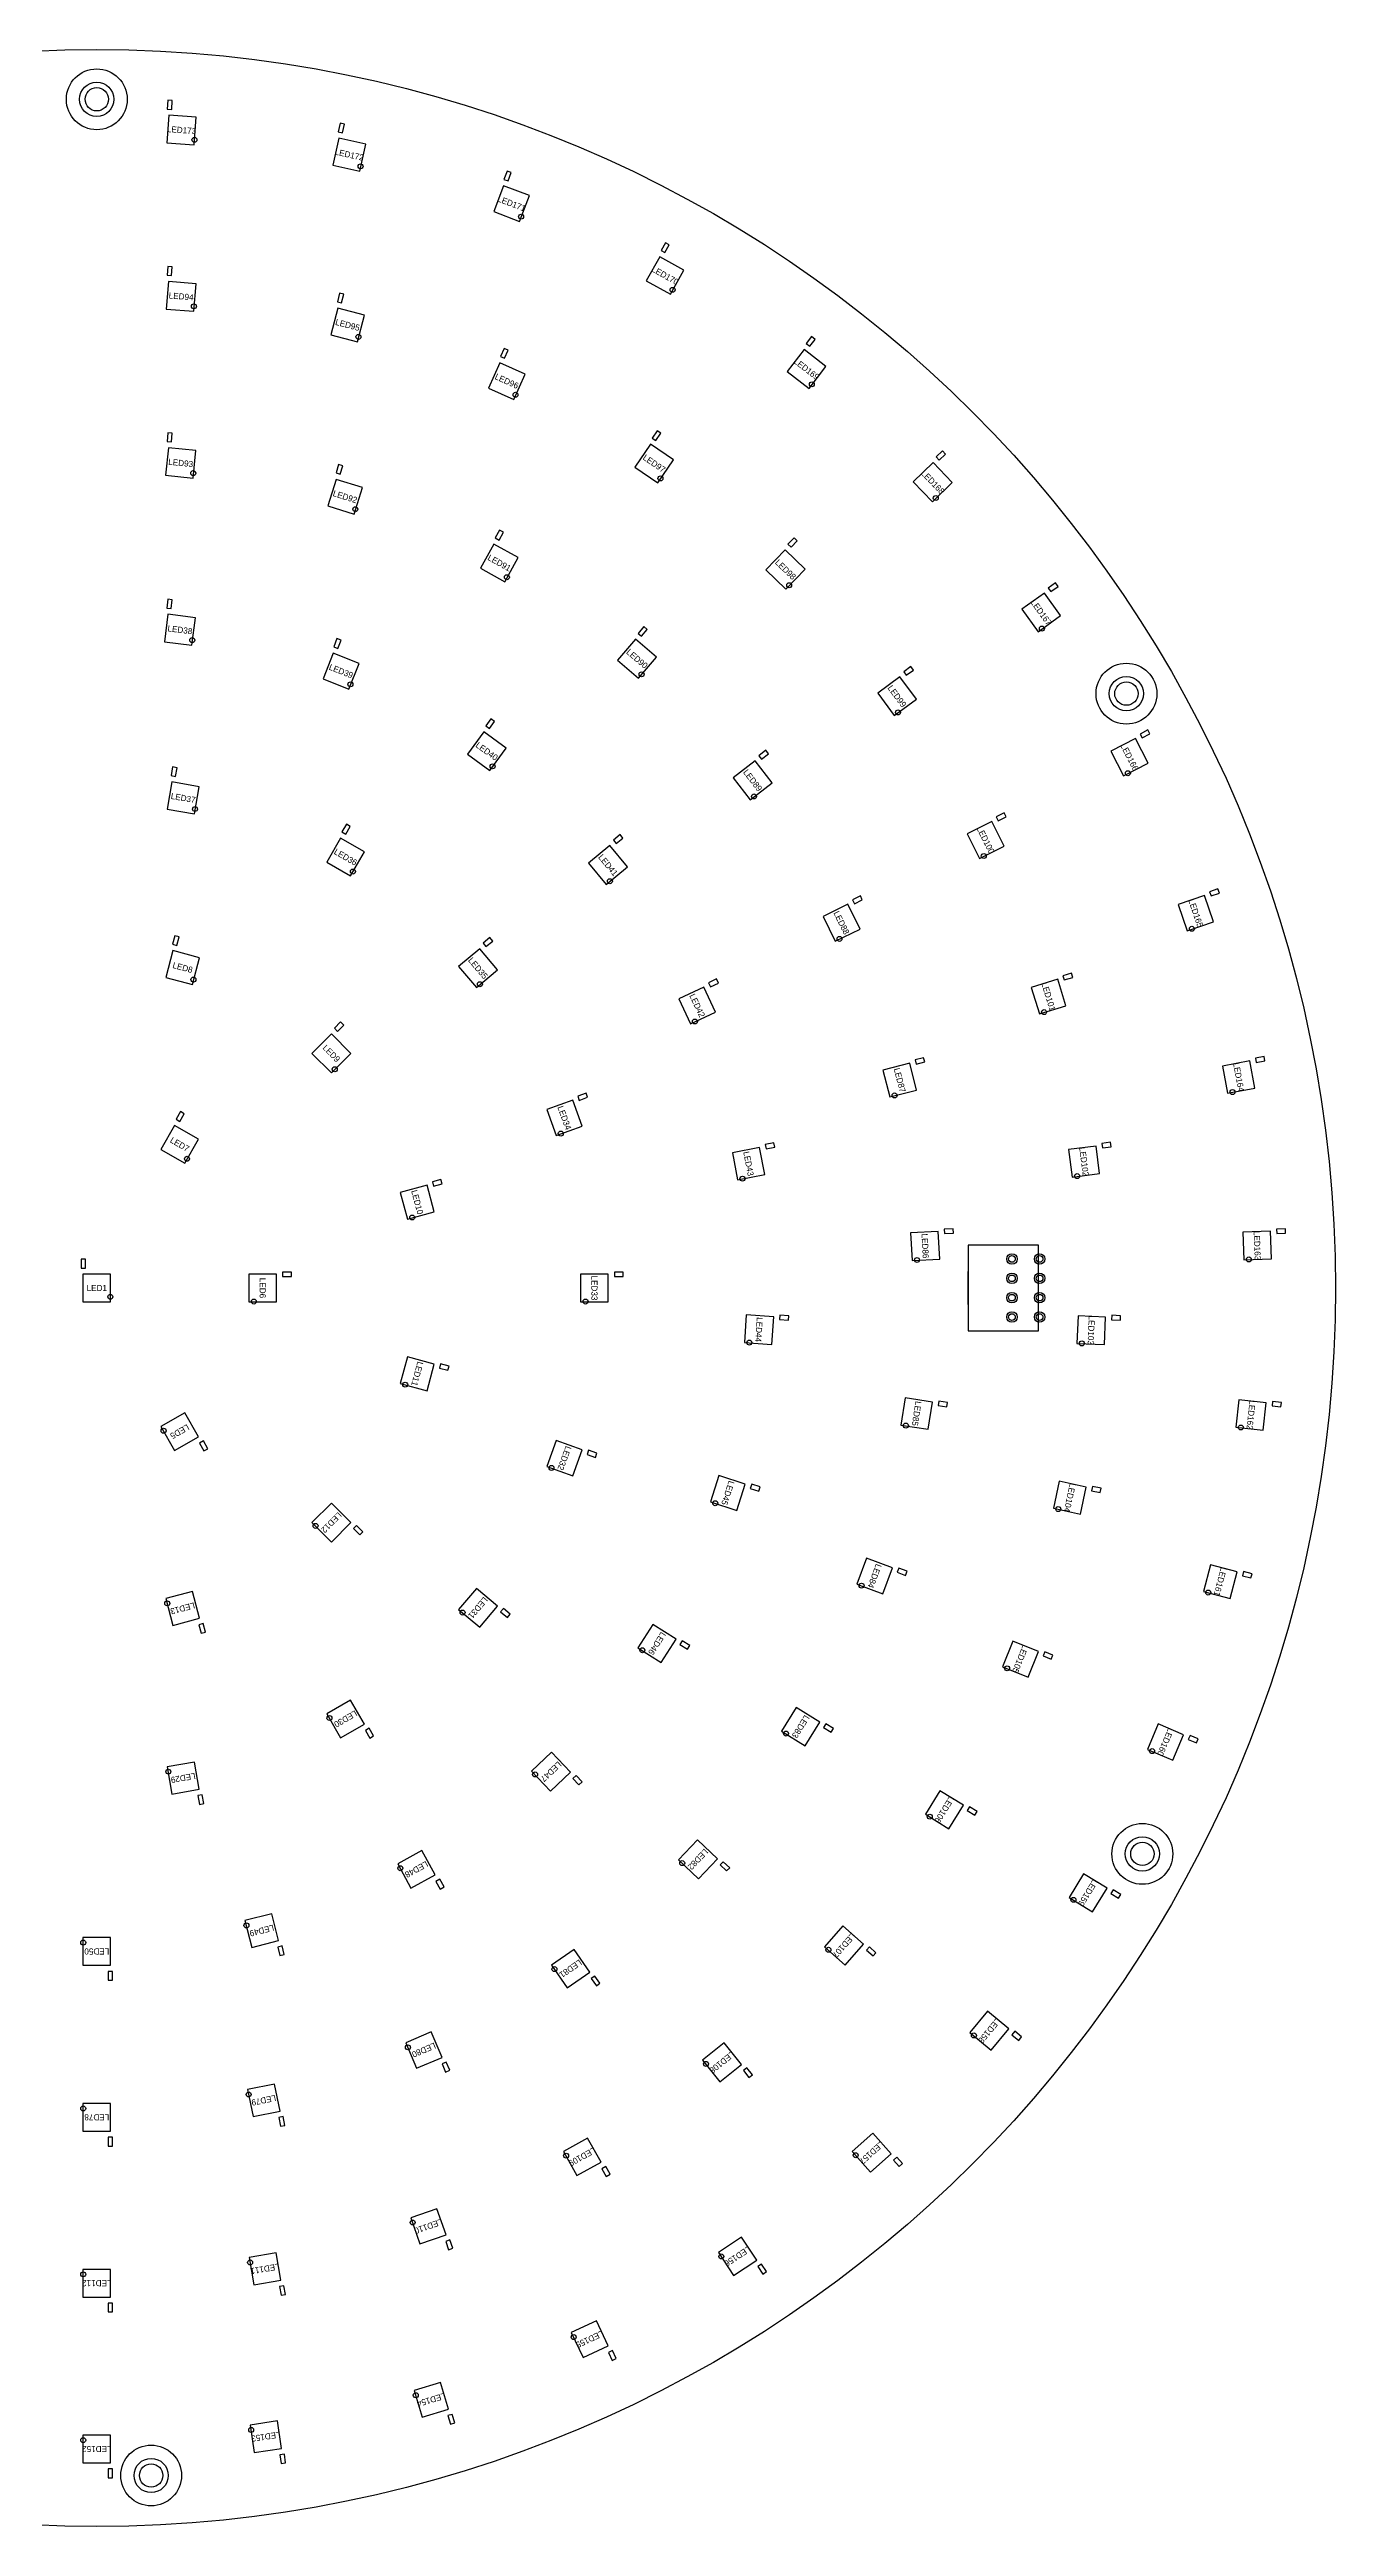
# Model space of a CAD drawing. Header units: millimetres. Extents: x -14 to 434, y -14 to 434.
# Drawn here: x 201.3 to 433.9, y -14 to 434 of the extents above; entities that cross this region are included whole.
import ezdxf
from ezdxf.enums import TextEntityAlignment as Align

# ---------------------------------------------------------------- set-up
doc = ezdxf.new("R2010")
doc.units = ezdxf.units.MM
for name, color, linetype in [('CAP', 30, 'Continuous'), ('LED', 7, 'Continuous'), ('LED-REF', 8, 'Continuous'), ('MOUNT', 1, 'Continuous'), ('OUTLINE', 2, 'Continuous'), ('WAGO', 3, 'Continuous')]:
    doc.layers.add(name, color=color, linetype=linetype)

msp = doc.modelspace()

# ---------------------------------------------------------------- linework, layer by layer
at = {"layer": 'CAP'}
for points in [[(223.41, 423.18), (223.52, 424.78), (222.73, 424.83), (222.61, 423.24), (223.41, 423.18)], [(254.3, 418.94), (254.65, 420.5), (253.87, 420.67), (253.52, 419.11), (254.3, 418.94)], [(284.25, 410.24), (284.82, 411.73), (284.07, 412.02), (283.5, 410.52), (284.25, 410.24)], [(312.61, 397.27), (313.39, 398.67), (312.7, 399.06), (311.91, 397.66), (312.61, 397.27)], [(223.39, 393.11), (223.52, 394.71), (222.73, 394.77), (222.59, 393.18), (223.39, 393.11)], [(254.14, 388.19), (254.54, 389.74), (253.77, 389.94), (253.37, 388.39), (254.14, 388.19)], [(338.78, 380.32), (339.76, 381.58), (339.13, 382.07), (338.15, 380.81), (338.78, 380.32)], [(283.62, 378.15), (284.28, 379.6), (283.55, 379.93), (282.89, 378.48), (283.62, 378.15)], [(223.36, 363.02), (223.52, 364.61), (222.73, 364.69), (222.56, 363.1), (223.36, 363.02)], [(310.97, 363.26), (311.87, 364.59), (311.21, 365.04), (310.31, 363.71), (310.97, 363.26)], [(253.89, 357.17), (254.37, 358.7), (253.6, 358.94), (253.12, 357.41), (253.89, 357.17)], [(362.21, 359.73), (363.36, 360.84), (362.81, 361.42), (361.65, 360.31), (362.21, 359.73)], [(282.61, 345.29), (283.39, 346.69), (282.69, 347.08), (281.91, 345.68), (282.61, 345.29)], [(335.42, 343.97), (336.53, 345.12), (335.95, 345.68), (334.84, 344.52), (335.42, 343.97)], [(382.39, 335.95), (383.69, 336.88), (383.22, 337.53), (381.92, 336.6), (382.39, 335.95)], [(223.32, 332.88), (223.52, 334.47), (222.72, 334.57), (222.52, 332.98), (223.32, 332.88)], [(253.45, 325.68), (254.04, 327.16), (253.3, 327.46), (252.71, 325.97), (253.45, 325.68)], [(308.36, 327.88), (309.4, 329.09), (308.79, 329.62), (307.75, 328.4), (308.36, 327.88)], [(356.25, 320.82), (357.54, 321.77), (357.07, 322.42), (355.78, 321.47), (356.25, 320.82)], [(280.85, 311.2), (281.79, 312.49), (281.14, 312.96), (280.2, 311.67), (280.85, 311.2)], [(398.89, 309.49), (400.31, 310.22), (399.94, 310.93), (398.52, 310.2), (398.89, 309.49)], [(330.07, 305.64), (331.33, 306.62), (330.84, 307.25), (329.58, 306.27), (330.07, 305.64)], [(224.09, 302.53), (224.37, 304.11), (223.58, 304.25), (223.31, 302.67), (224.09, 302.53)], [(372.88, 294.49), (374.31, 295.21), (373.95, 295.92), (372.52, 295.2), (372.88, 294.49)], [(254.88, 292.08), (255.68, 293.47), (254.99, 293.87), (254.19, 292.48), (254.88, 292.08)], [(303.79, 290.37), (305.02, 291.39), (304.51, 292), (303.28, 290.98), (303.79, 290.37)], [(346.86, 279.49), (348.3, 280.19), (347.94, 280.91), (346.51, 280.2), (346.86, 279.49)], [(411.36, 280.91), (412.87, 281.42), (412.61, 282.18), (411.1, 281.66), (411.36, 280.91)], [(224.34, 271.96), (224.75, 273.51), (223.98, 273.72), (223.57, 272.17), (224.34, 271.96)], [(280.24, 271.74), (281.47, 272.76), (280.96, 273.38), (279.73, 272.35), (280.24, 271.74)], [(320.82, 264.48), (322.27, 265.16), (321.93, 265.89), (320.48, 265.21), (320.82, 264.48)], [(384.81, 265.72), (386.34, 266.19), (386.11, 266.96), (384.58, 266.49), (384.81, 265.72)], [(253.38, 256.42), (254.51, 257.55), (253.95, 258.12), (252.82, 256.99), (253.38, 256.42)], [(358.04, 250.48), (359.59, 250.89), (359.39, 251.66), (357.84, 251.26), (358.04, 250.48)], [(419.53, 250.81), (421.11, 251.1), (420.96, 251.89), (419.39, 251.6), (419.53, 250.81)], [(297.11, 243.94), (298.62, 244.49), (298.34, 245.24), (296.84, 244.69), (297.11, 243.94)], [(224.88, 240.12), (225.68, 241.51), (224.99, 241.91), (224.19, 240.52), (224.88, 240.12)], [(330.89, 235.17), (332.46, 235.47), (332.31, 236.26), (330.74, 235.96), (330.89, 235.17)], [(391.71, 235.35), (393.3, 235.56), (393.2, 236.35), (391.61, 236.15), (391.71, 235.35)], [(270.76, 228.44), (272.31, 228.86), (272.1, 229.63), (270.56, 229.21), (270.76, 228.44)], [(363.16, 219.83), (364.76, 219.91), (364.72, 220.71), (363.12, 220.63), (363.16, 219.83)], [(423.24, 219.85), (424.84, 219.91), (424.81, 220.71), (423.21, 220.65), (423.24, 219.85)], [(207.81, 213.6), (207.81, 215.2), (207.01, 215.2), (207.01, 213.6), (207.81, 213.6)], [(243.46, 212.05), (245.06, 212.05), (245.06, 212.85), (243.46, 212.85), (243.46, 212.05)], [(303.46, 212.05), (305.06, 212.05), (305.06, 212.85), (303.46, 212.85), (303.46, 212.05)], [(333.34, 204.29), (334.94, 204.18), (334.99, 204.98), (333.39, 205.08), (333.34, 204.29)], [(393.38, 204.26), (394.98, 204.19), (395.01, 204.99), (393.42, 205.06), (393.38, 204.26)], [(271.82, 195.52), (273.37, 195.11), (273.58, 195.88), (272.03, 196.29), (271.82, 195.52)], [(362, 188.77), (363.58, 188.52), (363.7, 189.32), (362.12, 189.56), (362, 188.77)], [(422.4, 188.68), (423.99, 188.5), (424.08, 189.3), (422.49, 189.47), (422.4, 188.68)], [(228.44, 181.93), (229.24, 180.54), (229.93, 180.94), (229.13, 182.33), (228.44, 181.93)], [(298.52, 179.91), (300.02, 179.37), (300.29, 180.12), (298.79, 180.67), (298.52, 179.91)], [(328.04, 173.76), (329.57, 173.26), (329.81, 174.02), (328.29, 174.52), (328.04, 173.76)], [(389.77, 173.32), (391.33, 172.99), (391.5, 173.77), (389.94, 174.11), (389.77, 173.32)], [(256.28, 166.48), (257.41, 165.35), (257.98, 165.91), (256.85, 167.04), (256.28, 166.48)], [(354.61, 158.58), (356.11, 158.02), (356.39, 158.77), (354.89, 159.33), (354.61, 158.58)], [(417.03, 157.96), (418.58, 157.55), (418.78, 158.33), (417.24, 158.73), (417.03, 157.96)], [(228.3, 149.1), (228.71, 147.55), (229.49, 147.76), (229.07, 149.3), (228.3, 149.1)], [(282.88, 151.41), (284.11, 150.38), (284.62, 150.99), (283.39, 152.02), (282.88, 151.41)], [(315.32, 145.5), (316.67, 144.65), (317.1, 145.32), (315.75, 146.18), (315.32, 145.5)], [(380.98, 143.45), (382.47, 142.85), (382.77, 143.59), (381.28, 144.19), (380.98, 143.45)], [(258.44, 129.97), (259.24, 128.58), (259.93, 128.98), (259.13, 130.37), (258.44, 129.97)], [(341.3, 130.49), (342.65, 129.64), (343.08, 130.32), (341.72, 131.17), (341.3, 130.49)], [(407.25, 128.35), (408.72, 127.72), (409.03, 128.46), (407.56, 129.08), (407.25, 128.35)], [(295.96, 121.3), (297.06, 120.14), (297.64, 120.68), (296.55, 121.85), (295.96, 121.3)], [(228.13, 118.18), (228.41, 116.6), (229.2, 116.74), (228.92, 118.32), (228.13, 118.18)], [(367.28, 115.48), (368.64, 114.64), (369.06, 115.33), (367.69, 116.16), (367.28, 115.48)], [(271.2, 102.68), (271.97, 101.27), (272.67, 101.66), (271.9, 103.06), (271.2, 102.68)], [(322.6, 105.66), (323.76, 104.56), (324.31, 105.14), (323.15, 106.24), (322.6, 105.66)], [(393.26, 100.48), (394.62, 99.64), (395.04, 100.33), (393.67, 101.16), (393.26, 100.48)], [(242.58, 90.79), (242.98, 89.24), (243.76, 89.44), (243.36, 90.99), (242.58, 90.79)], [(349.04, 90.24), (350.24, 89.18), (350.77, 89.78), (349.57, 90.84), (349.04, 90.24)], [(211.91, 86.4), (211.91, 84.8), (212.71, 84.8), (212.71, 86.4), (211.91, 86.4)], [(299.29, 85.1), (300.2, 83.79), (300.86, 84.25), (299.95, 85.56), (299.29, 85.1)], [(375.35, 74.94), (376.58, 73.92), (377.1, 74.53), (375.87, 75.56), (375.35, 74.94)], [(272.32, 69.66), (272.95, 68.19), (273.68, 68.5), (273.05, 69.97), (272.32, 69.66)], [(326.8, 68.44), (327.8, 67.2), (328.42, 67.7), (327.42, 68.94), (326.8, 68.44)], [(242.79, 59.96), (243.11, 58.39), (243.89, 58.55), (243.57, 60.12), (242.79, 59.96)], [(211.91, 56.4), (211.91, 54.8), (212.71, 54.8), (212.71, 56.4), (211.91, 56.4)], [(301.19, 50.71), (301.97, 49.32), (302.67, 49.71), (301.89, 51.1), (301.19, 50.71)], [(353.93, 52.28), (354.99, 51.09), (355.59, 51.63), (354.52, 52.82), (353.93, 52.28)], [(272.96, 37.57), (273.49, 36.06), (274.24, 36.33), (273.71, 37.84), (272.96, 37.57)], [(329.43, 32.99), (330.31, 31.65), (330.98, 32.1), (330.09, 33.43), (329.43, 32.99)], [(242.91, 29.39), (243.18, 27.81), (243.97, 27.95), (243.7, 29.52), (242.91, 29.39)], [(211.91, 26.4), (211.91, 24.8), (212.71, 24.8), (212.71, 26.4), (211.91, 26.4)], [(302.38, 17.47), (303.06, 16.02), (303.78, 16.36), (303.1, 17.81), (302.38, 17.47)], [(273.36, 6.05), (273.82, 4.51), (274.59, 4.75), (274.13, 6.28), (273.36, 6.05)], [(211.91, -3.6), (211.91, -5.2), (212.71, -5.2), (212.71, -3.6), (211.91, -3.6)], [(242.99, -1.03), (243.22, -2.61), (244.01, -2.49), (243.78, -0.91), (242.99, -1.03)]]:
    msp.add_lwpolyline(points, dxfattribs=at)
at = {"layer": 'LED'}
for points in [[(222.51, 417.13), (227.5, 416.76), (227.86, 421.75), (222.88, 422.12), (222.51, 417.13)], [(252.54, 413.08), (257.42, 411.99), (258.5, 416.87), (253.62, 417.96), (252.54, 413.08)], [(281.65, 404.7), (286.32, 402.92), (288.11, 407.59), (283.44, 409.37), (281.65, 404.7)], [(309.23, 392.17), (313.59, 389.73), (316.04, 394.09), (311.68, 396.53), (309.23, 392.17)], [(222.42, 387.07), (227.4, 386.65), (227.83, 391.63), (222.85, 392.05), (222.42, 387.07)], [(252.17, 382.4), (257.01, 381.14), (258.27, 385.98), (253.43, 387.24), (252.17, 382.4)], [(280.69, 372.77), (285.25, 370.71), (287.31, 375.27), (282.75, 377.33), (280.69, 372.77)], [(334.7, 375.76), (338.66, 372.71), (341.71, 376.67), (337.76, 379.72), (334.7, 375.76)], [(222.3, 357), (227.27, 356.49), (227.78, 361.46), (222.8, 361.97), (222.3, 357)], [(307.18, 358.46), (311.33, 355.66), (314.13, 359.8), (309.98, 362.6), (307.18, 358.46)], [(357.5, 355.82), (360.97, 352.22), (364.57, 355.69), (361.1, 359.29), (357.5, 355.82)], [(251.63, 351.48), (256.4, 349.99), (257.9, 354.76), (253.13, 356.25), (251.63, 351.48)], [(279.26, 340.18), (283.63, 337.75), (286.05, 342.12), (281.68, 344.55), (279.26, 340.18)], [(330.87, 339.88), (334.48, 336.42), (337.94, 340.03), (334.33, 343.49), (330.87, 339.88)], [(222.11, 326.89), (227.07, 326.26), (227.69, 331.22), (222.73, 331.85), (222.11, 326.89)], [(377.16, 332.77), (380.07, 328.7), (384.14, 331.61), (381.23, 335.68), (377.16, 332.77)], [(304.04, 323.55), (307.83, 320.29), (311.09, 324.08), (307.3, 327.34), (304.04, 323.55)], [(250.79, 320.17), (255.44, 318.33), (257.28, 322.98), (252.63, 324.82), (250.79, 320.17)], [(351.08, 317.56), (354.06, 313.54), (358.08, 316.51), (355.1, 320.53), (351.08, 317.56)], [(276.9, 306.53), (280.95, 303.59), (283.89, 307.64), (279.84, 310.57), (276.9, 306.53)], [(393.26, 307.1), (395.54, 302.65), (399.99, 304.94), (397.7, 309.39), (393.26, 307.1)], [(324.97, 302.26), (328.03, 298.31), (331.98, 301.37), (328.92, 305.32), (324.97, 302.26)], [(222.59, 296.6), (227.52, 295.74), (228.38, 300.66), (223.46, 301.53), (222.59, 296.6)], [(251.44, 287.03), (255.77, 284.53), (258.27, 288.86), (253.94, 291.36), (251.44, 287.03)], [(367.23, 292.14), (369.48, 287.68), (373.94, 289.93), (371.69, 294.39), (367.23, 292.14)], [(298.8, 286.82), (301.99, 282.97), (305.84, 286.16), (302.65, 290.01), (298.8, 286.82)], [(341.19, 277.2), (343.39, 272.71), (347.88, 274.92), (345.67, 279.4), (341.19, 277.2)], [(405.44, 279.36), (407.05, 274.63), (411.79, 276.25), (410.17, 280.98), (405.44, 279.36)], [(222.33, 266.19), (227.16, 264.89), (228.45, 269.72), (223.62, 271.02), (222.33, 266.19)], [(275.28, 268.16), (278.5, 264.33), (282.33, 267.54), (279.11, 271.37), (275.28, 268.16)], [(315.11, 262.29), (317.24, 257.77), (321.77, 259.9), (319.64, 264.42), (315.11, 262.29)], [(378.85, 264.37), (380.31, 259.59), (385.09, 261.05), (383.63, 265.83), (378.85, 264.37)], [(248.75, 252.43), (252.29, 248.89), (255.82, 252.43), (252.29, 255.96), (248.75, 252.43)], [(413.45, 250.15), (414.36, 245.23), (419.28, 246.14), (418.37, 251.06), (413.45, 250.15)], [(352.02, 249.39), (353.28, 244.55), (358.12, 245.8), (356.87, 250.64), (352.02, 249.39)], [(291.23, 242.28), (292.94, 237.58), (297.64, 239.29), (295.93, 243.99), (291.23, 242.28)], [(221.44, 235.07), (225.77, 232.57), (228.27, 236.9), (223.94, 239.4), (221.44, 235.07)], [(324.81, 234.47), (325.75, 229.56), (330.66, 230.5), (329.72, 235.41), (324.81, 234.47)], [(385.6, 235.03), (386.24, 230.07), (391.2, 230.7), (390.56, 235.66), (385.6, 235.03)], [(264.75, 227.3), (266.05, 222.47), (270.88, 223.76), (269.58, 228.59), (264.75, 227.3)], [(357.04, 219.97), (357.3, 214.97), (362.29, 215.23), (362.04, 220.22), (357.04, 219.97)], [(417.13, 220.08), (417.31, 215.08), (422.31, 215.26), (422.13, 220.26), (417.13, 220.08)], [(207.36, 207.5), (212.36, 207.5), (212.36, 212.5), (207.36, 212.5), (207.36, 207.5)], [(237.36, 212.5), (237.36, 207.5), (242.36, 207.5), (242.36, 212.5), (237.36, 212.5)], [(297.36, 212.5), (297.36, 207.5), (302.36, 207.5), (302.36, 212.5), (297.36, 212.5)], [(327.29, 205.12), (326.97, 200.13), (331.96, 199.81), (332.28, 204.8), (327.29, 205.12)], [(387.31, 204.96), (387.09, 199.97), (392.09, 199.76), (392.3, 204.75), (387.31, 204.96)], [(266.05, 197.53), (264.75, 192.7), (269.58, 191.41), (270.88, 196.24), (266.05, 197.53)], [(356.04, 190.14), (355.28, 185.19), (360.22, 184.44), (360.98, 189.38), (356.04, 190.14)], [(416.39, 189.79), (415.84, 184.82), (420.81, 184.27), (421.36, 189.24), (416.39, 189.79)], [(225.77, 187.43), (221.44, 184.93), (223.94, 180.6), (228.27, 183.1), (225.77, 187.43)], [(292.94, 182.42), (291.23, 177.72), (295.93, 176.01), (297.64, 180.71), (292.94, 182.42)], [(322.38, 176.07), (320.84, 171.31), (325.59, 169.77), (327.14, 174.52), (322.38, 176.07)], [(383.9, 175.05), (382.85, 170.16), (387.74, 169.11), (388.79, 173.99), (383.9, 175.05)], [(252.29, 171.11), (248.75, 167.57), (252.29, 164.04), (255.82, 167.57), (252.29, 171.11)], [(349.05, 161.12), (347.31, 156.43), (352, 154.69), (353.74, 159.38), (349.05, 161.12)], [(411.25, 159.94), (409.98, 155.1), (414.82, 153.83), (416.08, 158.67), (411.25, 159.94)], [(227.16, 155.11), (222.33, 153.81), (223.62, 148.98), (228.45, 150.28), (227.16, 155.11)], [(278.5, 155.67), (275.28, 151.84), (279.11, 148.63), (282.33, 152.46), (278.5, 155.67)], [(310.41, 149.15), (307.73, 144.93), (311.95, 142.25), (314.63, 146.47), (310.41, 149.15)], [(375.49, 146.14), (373.63, 141.5), (378.27, 139.63), (380.13, 144.27), (375.49, 146.14)], [(255.77, 135.47), (251.44, 132.97), (253.94, 128.64), (258.27, 131.14), (255.77, 135.47)], [(336.36, 134.1), (333.71, 129.86), (337.96, 127.21), (340.6, 131.45), (336.36, 134.1)], [(401.81, 131.15), (399.85, 126.54), (404.46, 124.59), (406.41, 129.19), (401.81, 131.15)], [(292.12, 126.06), (288.47, 122.63), (291.89, 118.99), (295.54, 122.41), (292.12, 126.06)], [(227.52, 124.26), (222.59, 123.4), (223.46, 118.47), (228.38, 119.34), (227.52, 124.26)], [(362.32, 119.06), (359.7, 114.81), (363.95, 112.19), (366.57, 116.44), (362.32, 119.06)], [(268.66, 108.24), (264.28, 105.83), (266.68, 101.45), (271.07, 103.86), (268.66, 108.24)], [(318.49, 110.19), (315.04, 106.57), (318.67, 103.12), (322.11, 106.74), (318.49, 110.19)], [(388.28, 104.04), (385.68, 99.77), (389.95, 97.17), (392.55, 101.43), (388.28, 104.04)], [(241.5, 96.81), (236.66, 95.57), (237.9, 90.73), (242.75, 91.97), (241.5, 96.81)], [(344.76, 94.61), (341.45, 90.85), (345.21, 87.55), (348.51, 91.3), (344.76, 94.61)], [(212.36, 92.5), (207.36, 92.5), (207.36, 87.5), (212.36, 87.5), (212.36, 92.5)], [(296.17, 90.37), (292.07, 87.51), (294.93, 83.41), (299.03, 86.26), (296.17, 90.37)], [(370.95, 79.19), (367.76, 75.35), (371.6, 72.15), (374.8, 75.99), (370.95, 79.19)], [(270.32, 75.44), (265.73, 73.47), (267.7, 68.87), (272.3, 70.84), (270.32, 75.44)], [(323.31, 73.47), (319.42, 70.33), (322.56, 66.44), (326.46, 69.58), (323.31, 73.47)], [(242, 66.02), (237.1, 65.02), (238.11, 60.12), (243.01, 61.12), (242, 66.02)], [(212.36, 62.5), (207.36, 62.5), (207.36, 57.5), (212.36, 57.5), (212.36, 62.5)], [(298.61, 56.26), (294.24, 53.82), (296.68, 49.46), (301.05, 51.89), (298.61, 56.26)], [(350.19, 57.13), (346.47, 53.79), (349.8, 50.07), (353.53, 53.4), (350.19, 57.13)], [(271.35, 43.47), (266.64, 41.81), (268.3, 37.09), (273.02, 38.76), (271.35, 43.47)], [(326.44, 38.32), (322.27, 35.57), (325.03, 31.4), (329.2, 34.15), (326.44, 38.32)], [(212.36, 32.5), (207.36, 32.5), (207.36, 27.5), (212.36, 27.5), (212.36, 32.5)], [(242.32, 35.48), (237.39, 34.63), (238.24, 29.7), (243.17, 30.55), (242.32, 35.48)], [(300.2, 23.18), (295.67, 21.06), (297.79, 16.53), (302.32, 18.65), (300.2, 23.18)], [(272.03, 12.02), (267.25, 10.58), (268.69, 5.79), (273.47, 7.23), (272.03, 12.02)], [(242.55, 5.08), (237.6, 4.35), (238.33, -0.6), (243.27, 0.13), (242.55, 5.08)], [(212.36, 2.5), (207.36, 2.5), (207.36, -2.5), (212.36, -2.5), (212.36, 2.5)]]:
    msp.add_lwpolyline(points, dxfattribs=at)
for centre in [(227.52, 417.67), (257.56, 412.88), (286.6, 403.77), (313.99, 390.54), (227.43, 387.55), (257.18, 382.03), (285.58, 371.55), (339.17, 373.45), (227.31, 357.39), (311.79, 356.43), (256.62, 350.86), (361.59, 352.88), (284.02, 338.56), (335.07, 337.1), (227.13, 327.16), (380.77, 329.27), (255.72, 319.18), (308.38, 321), (354.75, 314.11), (281.44, 304.35), (396.32, 303.11), (227.62, 296.63), (328.71, 298.9), (370.26, 288.13), (256.18, 285.33), (302.65, 283.58), (344.17, 273.15), (407.89, 274.97), (227.34, 265.78), (279.15, 264.95), (381.16, 259.9), (318.03, 258.2), (252.89, 249.56), (354.14, 244.83), (415.24, 245.44), (293.77, 237.93), (226.18, 233.37), (326.62, 229.78), (387.13, 230.23), (266.9, 222.75), (358.19, 215.07), (418.21, 215.16), (212.31, 208.4), (238.26, 207.55), (298.26, 207.55), (327.87, 200.12), (388, 199.98), (265.64, 192.52), (221.94, 184.18), (356.18, 185.11), (416.74, 184.77), (292.09, 177.46), (321.71, 171.08), (383.74, 170.02), (249.42, 166.97), (222.61, 152.96), (348.17, 156.16), (410.86, 154.92), (276, 151.3), (308.52, 144.49), (374.48, 141.21), (251.94, 132.22), (334.5, 129.42), (400.7, 126.24), (222.8, 122.52), (289.12, 122.01), (360.49, 114.38), (264.75, 105.06), (315.73, 105.98), (386.47, 99.34), (236.93, 94.71), (207.41, 91.6), (342.16, 90.3), (292.63, 86.8), (266.13, 72.66), (368.48, 74.81), (320.03, 69.66), (237.33, 64.14), (207.41, 61.6), (294.73, 53.06), (347.1, 53.15), (266.98, 40.97), (207.41, 31.6), (237.59, 33.75), (322.8, 34.84), (296.1, 20.26), (267.55, 9.73), (207.41, 1.6), (237.78, 3.46)]:
    msp.add_circle(centre, 0.45, dxfattribs=at)
at = {"layer": 'MOUNT'}
for centre, radius in [((209.86, 425), 5.5), ((209.86, 425), 3.1), ((209.86, 425), 2.11), ((396.06, 317.5), 5.5), ((396.06, 317.5), 3.1), ((396.06, 317.5), 2.11), ((398.94, 107.65), 5.5), ((398.94, 107.65), 3.1), ((398.94, 107.65), 2.11), ((219.69, -4.78), 5.5), ((219.69, -4.78), 3.1), ((219.69, -4.78), 2.11)]:
    msp.add_circle(centre, radius, dxfattribs=at)
at = {"layer": 'OUTLINE'}
msp.add_circle((209.86, 210), 224, dxfattribs=at)
at = {"layer": 'WAGO'}
msp.add_line((367.46, 207), (367.46, 213), dxfattribs=at)
msp.add_lwpolyline([(380.16, 202.25), (380.16, 217.75), (367.46, 217.75), (367.46, 202.25), (380.16, 202.25)], dxfattribs=at)
for centre, radius in [((375.36, 215.25), 0.95), ((375.36, 215.25), 0.6), ((380.36, 215.25), 0.95), ((380.36, 215.25), 0.6), ((375.36, 211.75), 0.95), ((375.36, 211.75), 0.6), ((380.36, 211.75), 0.95), ((380.36, 211.75), 0.6), ((375.36, 208.25), 0.95), ((375.36, 208.25), 0.6), ((380.36, 208.25), 0.95), ((380.36, 208.25), 0.6), ((375.36, 204.75), 0.95), ((375.36, 204.75), 0.6), ((380.36, 204.75), 0.95), ((380.36, 204.75), 0.6)]:
    msp.add_circle(centre, radius, dxfattribs=at)

# ---------------------------------------------------------------- texts
at = {"layer": 'LED-REF'}
for s, rotation, p in [('LED173', 355.814, (225.19, 419.44)), ('LED172', 347.442, (255.52, 414.98)), ('LED171', 339.07, (284.88, 406.14)), ('LED170', 330.698, (312.64, 393.13)), ('LED94', 355.135, (225.12, 389.35)), ('LED95', 345.405, (255.22, 384.19)), ('LED169', 322.326, (338.21, 376.21)), ('LED96', 335.676, (284, 374.02)), ('LED93', 354.194, (225.04, 359.23)), ('LED97', 325.946, (310.66, 359.13)), ('LED92', 342.581, (254.76, 353.12)), ('LED168', 313.953, (361.04, 355.76)), ('LED91', 330.968, (282.66, 341.15)), ('LED98', 316.216, (334.41, 339.95)), ('LED167', 305.581, (380.65, 332.19)), ('LED38', 352.8, (224.9, 329.05)), ('LED39', 338.4, (254.03, 321.57)), ('LED90', 319.355, (307.57, 323.81)), ('LED99', 306.486, (354.58, 317.03)), ('LED40', 324, (280.39, 307.08)), ('LED166', 297.209, (396.62, 306.02)), ('LED89', 307.742, (328.48, 301.82)), ('LED37', 350, (225.49, 298.63)), ('LED100', 296.757, (370.59, 291.04)), ('LED36', 330, (254.86, 287.94)), ('LED41', 309.6, (302.32, 286.49)), ('LED88', 296.129, (344.53, 276.06)), ('LED165', 288.837, (408.61, 277.8)), ('LED8', 345, (225.39, 267.96)), ('LED35', 310, (278.8, 267.85)), ('LED101', 287.027, (381.97, 262.71)), ('LED42', 295.2, (318.44, 261.09)), ('LED9', 315, (252.29, 252.43)), ('LED87', 284.516, (355.07, 247.6)), ('LED164', 280.465, (416.37, 248.14)), ('LED34', 290, (294.43, 240.78)), ('LED7', 330, (224.86, 235.98)), ('LED43', 280.8, (327.73, 232.49)), ('LED102', 277.297, (388.4, 232.86)), ('LED10', 285, (267.82, 225.53)), ('LED86', 272.903, (359.67, 217.6)), ('LED163', 272.093, (419.72, 217.67)), ('LED6', 270, (239.86, 210)), ('LED33', 270, (299.86, 210)), ('LED44', 266.4, (329.62, 202.47)), ('LED103', 267.568, (389.7, 202.36)), ('LED11', 255, (267.82, 194.47)), ('LED85', 261.29, (358.13, 187.29)), ('LED162', 263.721, (418.6, 187.03)), ('LED5', 210, (224.86, 184.02)), ('LED32', 250, (294.43, 179.22)), ('LED45', 252, (323.99, 172.92)), ('LED104', 257.838, (385.82, 172.08)), ('LED12', 225, (252.29, 167.57)), ('LED84', 249.677, (350.52, 157.9)), ('LED161', 255.349, (413.03, 156.88)), ('LED13', 195, (225.39, 152.04)), ('LED31', 230, (278.8, 152.15)), ('LED46', 237.6, (311.18, 145.7)), ('LED105', 248.108, (376.88, 142.89)), ('LED30', 210, (254.86, 132.06)), ('LED83', 238.065, (337.16, 130.66)), ('LED160', 246.977, (403.13, 127.87)), ('LED29', 190, (225.49, 121.37)), ('LED47', 223.2, (292.01, 122.52)), ('LED106', 238.378, (363.14, 115.62)), ('LED82', 226.452, (318.58, 106.66)), ('LED48', 208.8, (267.67, 104.84)), ('LED159', 238.605, (389.11, 100.6)), ('LED49', 194.4, (239.7, 93.77)), ('LED50', 180, (209.86, 90)), ('LED107', 228.649, (344.98, 91.08)), ('LED81', 214.839, (295.55, 86.89)), ('LED158', 230.233, (371.28, 75.67)), ('LED80', 203.226, (269.01, 72.16)), ('LED108', 218.919, (322.94, 69.95)), ('LED79', 191.613, (240.05, 63.07)), ('LED78', 180, (209.86, 60)), ('LED109', 209.189, (297.64, 52.86)), ('LED157', 221.86, (350, 53.6)), ('LED110', 199.459, (269.83, 40.28)), ('LED156', 213.488, (325.73, 34.86)), ('LED111', 189.73, (240.28, 32.59)), ('LED112', 180, (209.86, 30)), ('LED155', 205.116, (299, 19.86)), ('LED154', 196.744, (270.36, 8.9)), ('LED152', 180, (209.86, 0)), ('LED153', 188.372, (240.44, 2.24))]:
    msp.add_text(s, height=1.1, rotation=rotation, dxfattribs=at).set_placement(p, align=Align.MIDDLE_CENTER)
msp.add_text('LED1', height=1.1, dxfattribs=at).set_placement((209.86, 210), align=Align.MIDDLE_CENTER)

doc.saveas('drawing.dxf')
